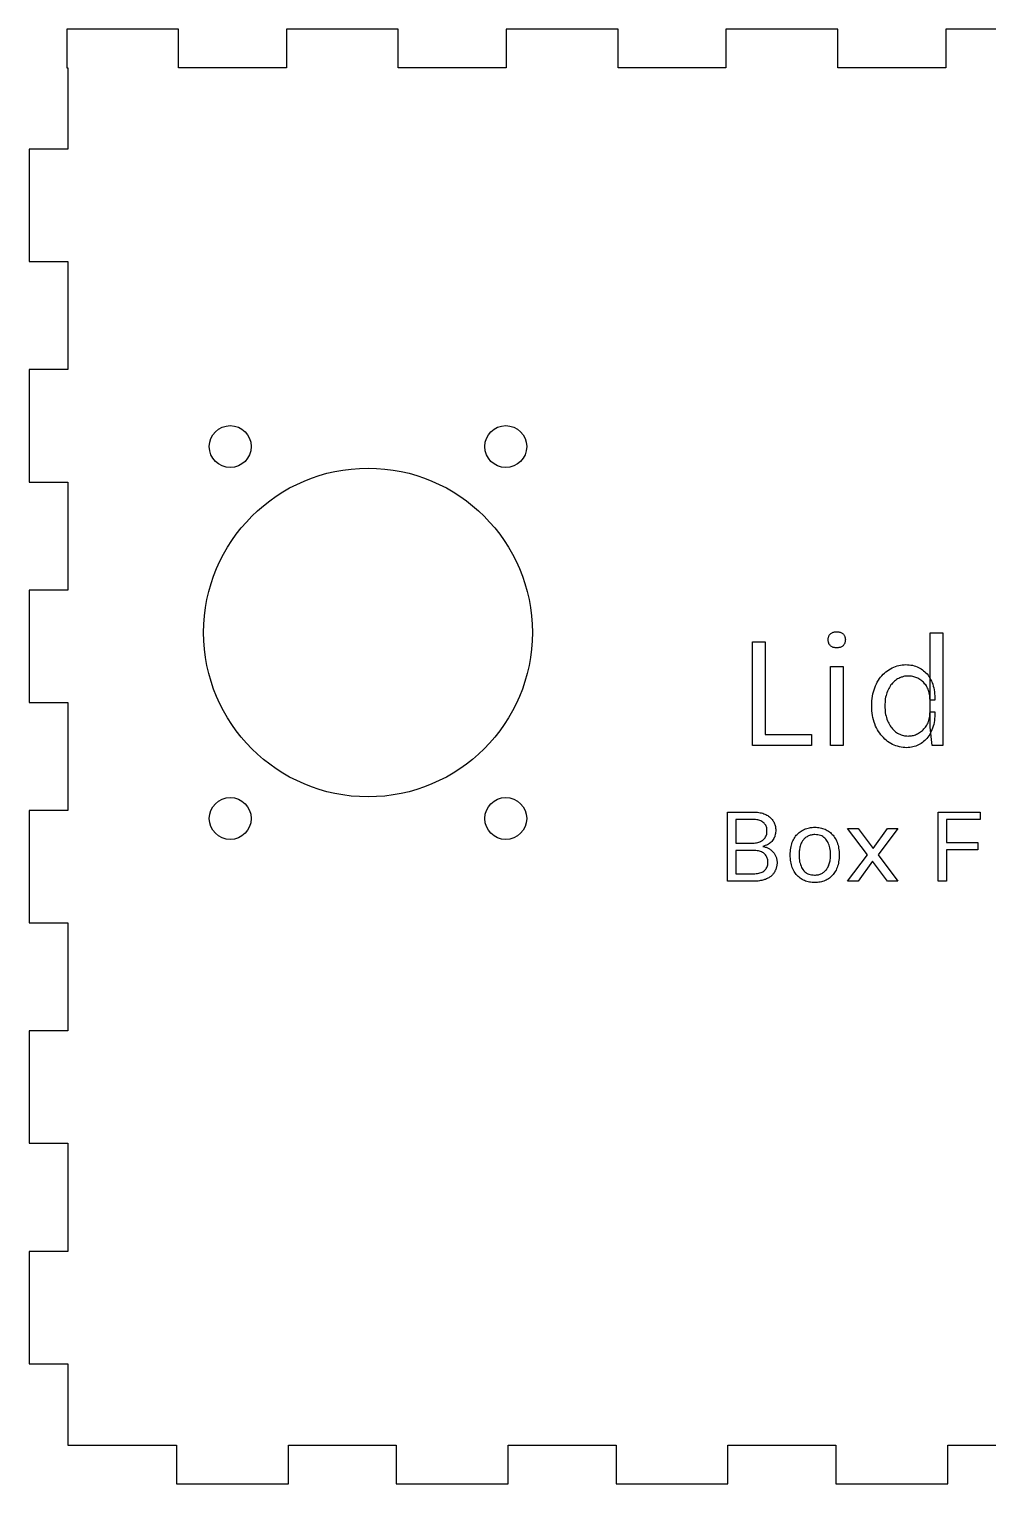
# Model space of a CAD drawing. Header units: millimetres. Extents: x 0 to 281, y 0 to 211.
# Drawn here: x 0 to 69.6, y 0 to 105.6 of the extents above; entities that cross this region are included whole.
import ezdxf

# ---------------------------------------------------------------- set-up
doc = ezdxf.new("R2010")
doc.units = ezdxf.units.MM
doc.layers.add('CUT', color=1, linetype='Continuous')
doc.layers.add('ENGRAVE', color=5, linetype='Continuous')

msp = doc.modelspace()

# ---------------------------------------------------------------- linework, layer by layer
at = {"layer": 'CUT'}
for p, q in [((10.85, 105.6), (2.73, 105.6)), ((2.73, 105.6), (2.73, 102.8)), ((10.85, 102.8), (10.85, 105.6)), ((26.8, 105.6), (18.68, 105.6)), ((18.68, 105.6), (18.68, 102.8)), ((26.8, 102.8), (26.8, 105.6)), ((42.76, 105.6), (34.63, 105.6)), ((34.63, 105.6), (34.63, 102.8)), ((42.76, 102.8), (42.76, 105.6)), ((58.71, 105.6), (50.58, 105.6)), ((50.58, 105.6), (50.58, 102.8)), ((58.71, 102.8), (58.71, 105.6)), ((74.66, 105.6), (66.54, 105.6)), ((66.54, 105.6), (66.54, 102.8)), ((2.73, 102.8), (2.8, 102.8)), ((2.8, 102.8), (2.8, 96.88)), ((18.68, 102.8), (10.85, 102.8)), ((34.63, 102.8), (26.8, 102.8)), ((50.58, 102.8), (42.76, 102.8)), ((66.54, 102.8), (58.71, 102.8)), ((2.8, 96.88), (0, 96.88)), ((0, 96.88), (0, 88.72)), ((0, 88.72), (2.8, 88.72)), ((2.8, 88.72), (2.8, 80.88)), ((2.8, 80.88), (0, 80.88)), ((0, 80.88), (0, 72.72)), ((0, 72.72), (2.8, 72.72)), ((2.8, 72.72), (2.8, 64.88)), ((2.8, 64.88), (0, 64.88)), ((0, 64.88), (0, 56.73)), ((0, 56.73), (2.8, 56.73)), ((2.8, 56.73), (2.8, 48.88)), ((2.8, 48.88), (0, 48.88)), ((0, 48.88), (0, 40.73)), ((0, 40.73), (2.8, 40.73)), ((2.8, 40.73), (2.8, 32.88)), ((2.8, 32.88), (0, 32.88)), ((0, 32.88), (0, 24.73)), ((0, 24.73), (2.8, 24.73)), ((2.8, 24.73), (2.8, 16.88)), ((2.8, 16.88), (0, 16.88)), ((0, 16.88), (0, 8.72)), ((0, 8.72), (2.8, 8.72)), ((2.8, 8.72), (2.8, 2.8)), ((2.8, 2.8), (10.7, 2.8)), ((10.7, 2.8), (10.7, 0)), ((18.83, 0), (18.83, 2.8)), ((18.83, 2.8), (26.65, 2.8)), ((26.65, 2.8), (26.65, 0)), ((34.78, 0), (34.78, 2.8)), ((34.78, 2.8), (42.61, 2.8)), ((42.61, 2.8), (42.61, 0)), ((50.73, 0), (50.73, 2.8)), ((50.73, 2.8), (58.56, 2.8)), ((58.56, 2.8), (58.56, 0)), ((66.69, 0), (66.69, 2.8)), ((66.69, 2.8), (74.51, 2.8)), ((10.7, 0), (18.83, 0)), ((26.65, 0), (34.78, 0)), ((42.61, 0), (50.73, 0)), ((58.56, 0), (66.69, 0))]:
    msp.add_line(p, q, dxfattribs=at)
for centre, radius in [((14.6, 75.3), 1.52), ((34.6, 75.3), 1.52), ((24.6, 61.8), 11.93), ((14.6, 48.3), 1.52), ((34.6, 48.3), 1.52)]:
    msp.add_circle(centre, radius, dxfattribs=at)
at = {"layer": 'ENGRAVE'}
for p, q in [((58, 61.33), (58.01, 61.38)), ((58, 61.28), (58, 61.33)), ((58, 61.23), (58, 61.28)), ((58, 61.28), (58, 61.28)), ((58.01, 61.38), (58.02, 61.43)), ((58.02, 61.43), (58.03, 61.47)), ((58.03, 61.47), (58.04, 61.52)), ((58.04, 61.52), (58.06, 61.56)), ((58.06, 61.56), (58.08, 61.6)), ((58.08, 61.6), (58.11, 61.63)), ((58.11, 61.63), (58.14, 61.67)), ((58.14, 61.67), (58.17, 61.7)), ((58.17, 61.7), (58.2, 61.73)), ((58.2, 61.73), (58.24, 61.76)), ((58.24, 61.76), (58.28, 61.78)), ((58.28, 61.78), (58.32, 61.8)), ((58.32, 61.8), (58.37, 61.82)), ((58.37, 61.82), (58.41, 61.83)), ((58.41, 61.83), (58.46, 61.84)), ((58.46, 61.84), (58.51, 61.85)), ((58.51, 61.85), (58.57, 61.85)), ((58.57, 61.85), (58.62, 61.86)), ((58.62, 61.86), (58.62, 61.86)), ((58.62, 61.86), (58.68, 61.85)), ((58.68, 61.85), (58.73, 61.85)), ((58.73, 61.85), (58.78, 61.84)), ((58.78, 61.84), (58.83, 61.83)), ((58.83, 61.83), (58.88, 61.82)), ((58.88, 61.82), (58.92, 61.8)), ((58.92, 61.8), (58.97, 61.78)), ((58.97, 61.78), (59.01, 61.76)), ((59.01, 61.76), (59.04, 61.73)), ((59.04, 61.73), (59.08, 61.7)), ((59.08, 61.7), (59.11, 61.67)), ((59.11, 61.67), (59.14, 61.63)), ((59.14, 61.63), (59.16, 61.6)), ((59.16, 61.6), (59.19, 61.56)), ((59.19, 61.56), (59.2, 61.52)), ((59.2, 61.52), (59.22, 61.47)), ((59.22, 61.47), (59.23, 61.43)), ((59.23, 61.43), (59.24, 61.38)), ((59.24, 61.38), (59.24, 61.33)), ((59.24, 61.33), (59.25, 61.28)), ((59.25, 61.28), (59.24, 61.23)), ((59.25, 61.28), (59.25, 61.28)), ((65.4, 54.93), (65.4, 61.77)), ((65.4, 61.77), (66.33, 61.77)), ((66.33, 61.77), (66.33, 53.59)), ((52.5, 61.12), (53.44, 61.12)), ((52.5, 53.59), (52.5, 61.12)), ((52.5, 61.12), (52.5, 61.12)), ((53.44, 61.12), (53.44, 54.4)), ((58.01, 61.18), (58, 61.23)), ((58.02, 61.13), (58.01, 61.18)), ((58.03, 61.08), (58.02, 61.13)), ((58.04, 61.04), (58.03, 61.08)), ((58.06, 60.99), (58.04, 61.04)), ((58.08, 60.95), (58.06, 60.99)), ((58.11, 60.91), (58.08, 60.95)), ((58.14, 60.88), (58.11, 60.91)), ((58.17, 60.84), (58.14, 60.88)), ((58.2, 60.81), (58.17, 60.84)), ((58.24, 60.79), (58.2, 60.81)), ((58.28, 60.76), (58.24, 60.79)), ((58.32, 60.74), (58.28, 60.76)), ((58.37, 60.72), (58.32, 60.74)), ((58.41, 60.71), (58.37, 60.72)), ((58.46, 60.7), (58.41, 60.71)), ((58.51, 60.69), (58.46, 60.7)), ((58.57, 60.68), (58.51, 60.69)), ((58.62, 60.68), (58.57, 60.68)), ((58.62, 60.68), (58.62, 60.68)), ((58.68, 60.68), (58.62, 60.68)), ((58.62, 60.68), (58.62, 60.68)), ((58.73, 60.69), (58.68, 60.68)), ((58.78, 60.7), (58.73, 60.69)), ((58.83, 60.71), (58.78, 60.7)), ((58.88, 60.72), (58.83, 60.71)), ((58.92, 60.74), (58.88, 60.72)), ((58.97, 60.76), (58.92, 60.74)), ((59.01, 60.79), (58.97, 60.76)), ((59.04, 60.81), (59.01, 60.79)), ((59.08, 60.84), (59.04, 60.81)), ((59.11, 60.88), (59.08, 60.84)), ((59.14, 60.91), (59.11, 60.88)), ((59.16, 60.95), (59.14, 60.91)), ((59.19, 60.99), (59.16, 60.95)), ((59.2, 61.04), (59.19, 60.99)), ((59.22, 61.08), (59.2, 61.04)), ((59.23, 61.13), (59.22, 61.08)), ((59.24, 61.18), (59.23, 61.13)), ((59.24, 61.23), (59.24, 61.18)), ((58.16, 53.59), (58.16, 59.34)), ((58.16, 59.34), (59.09, 59.34)), ((59.09, 59.34), (59.09, 53.59)), ((62.41, 59.1), (62.52, 59.17)), ((62.52, 59.17), (62.64, 59.24)), ((62.64, 59.24), (62.76, 59.29)), ((62.76, 59.29), (62.88, 59.34)), ((62.88, 59.34), (63, 59.38)), ((63, 59.38), (63.13, 59.41)), ((63.13, 59.41), (63.25, 59.43)), ((63.25, 59.43), (63.38, 59.45)), ((63.38, 59.45), (63.51, 59.46)), ((63.51, 59.46), (63.65, 59.47)), ((63.65, 59.47), (63.65, 59.47)), ((63.65, 59.47), (63.77, 59.46)), ((63.77, 59.46), (63.89, 59.46)), ((63.89, 59.46), (64.01, 59.44)), ((64.01, 59.44), (64.13, 59.42)), ((64.13, 59.42), (64.24, 59.39)), ((64.24, 59.39), (64.35, 59.36)), ((64.35, 59.36), (64.45, 59.32)), ((64.45, 59.32), (64.56, 59.27)), ((64.56, 59.27), (64.66, 59.22)), ((64.66, 59.22), (64.75, 59.16)), ((64.75, 59.16), (64.84, 59.1)), ((61.5, 58.07), (61.57, 58.2)), ((61.57, 58.2), (61.65, 58.33)), ((61.65, 58.33), (61.73, 58.45)), ((61.73, 58.45), (61.81, 58.56)), ((61.81, 58.56), (61.9, 58.66)), ((61.9, 58.66), (61.99, 58.77)), ((61.99, 58.77), (62.09, 58.86)), ((62.09, 58.86), (62.19, 58.95)), ((62.19, 58.95), (62.3, 59.03)), ((62.3, 59.03), (62.41, 59.1)), ((62.68, 58.13), (62.62, 58.06)), ((62.75, 58.2), (62.68, 58.13)), ((62.81, 58.27), (62.75, 58.2)), ((62.89, 58.32), (62.81, 58.27)), ((62.96, 58.38), (62.89, 58.32)), ((63.04, 58.43), (62.96, 58.38)), ((63.12, 58.47), (63.04, 58.43)), ((63.2, 58.51), (63.12, 58.47)), ((63.29, 58.55), (63.2, 58.51)), ((63.37, 58.57), (63.29, 58.55)), ((63.46, 58.6), (63.37, 58.57)), ((63.54, 58.62), (63.46, 58.6)), ((63.63, 58.63), (63.54, 58.62)), ((63.72, 58.64), (63.63, 58.63)), ((63.82, 58.64), (63.72, 58.64)), ((63.9, 58.64), (63.82, 58.64)), ((63.82, 58.64), (63.82, 58.64)), ((63.98, 58.63), (63.9, 58.64)), ((64.06, 58.62), (63.98, 58.63)), ((64.14, 58.61), (64.06, 58.62)), ((64.21, 58.59), (64.14, 58.61)), ((64.29, 58.57), (64.21, 58.59)), ((64.37, 58.54), (64.29, 58.57)), ((64.44, 58.51), (64.37, 58.54)), ((64.51, 58.48), (64.44, 58.51)), ((64.59, 58.44), (64.51, 58.48)), ((64.66, 58.4), (64.59, 58.44)), ((64.73, 58.35), (64.66, 58.4)), ((64.79, 58.3), (64.73, 58.35)), ((64.85, 58.25), (64.79, 58.3)), ((64.84, 59.1), (64.93, 59.03)), ((64.91, 58.19), (64.85, 58.25)), ((64.97, 58.13), (64.91, 58.19)), ((64.93, 59.03), (65.02, 58.95)), ((65.02, 58.06), (64.97, 58.13)), ((65.02, 58.95), (65.1, 58.87)), ((65.1, 58.87), (65.18, 58.79)), ((65.18, 58.79), (65.25, 58.7)), ((65.25, 58.7), (65.31, 58.6)), ((65.31, 58.6), (65.38, 58.5)), ((65.38, 58.5), (65.44, 58.39)), ((65.44, 58.39), (65.49, 58.28)), ((65.49, 58.28), (65.54, 58.16)), ((65.54, 58.16), (65.59, 58.04)), ((61.19, 57.01), (61.21, 57.17)), ((61.21, 57.17), (61.24, 57.34)), ((61.24, 57.34), (61.28, 57.49)), ((61.28, 57.49), (61.33, 57.64)), ((61.33, 57.64), (61.38, 57.79)), ((61.38, 57.79), (61.44, 57.93)), ((61.44, 57.93), (61.5, 58.07)), ((62.17, 57.1), (62.15, 56.99)), ((62.2, 57.22), (62.17, 57.1)), ((62.23, 57.33), (62.2, 57.22)), ((62.26, 57.43), (62.23, 57.33)), ((62.3, 57.54), (62.26, 57.43)), ((62.35, 57.63), (62.3, 57.54)), ((62.4, 57.73), (62.35, 57.63)), ((62.45, 57.82), (62.4, 57.73)), ((62.5, 57.9), (62.45, 57.82)), ((62.56, 57.99), (62.5, 57.9)), ((62.62, 58.06), (62.56, 57.99)), ((65.08, 58), (65.02, 58.06)), ((65.13, 57.92), (65.08, 58)), ((65.17, 57.85), (65.13, 57.92)), ((65.21, 57.77), (65.17, 57.85)), ((65.25, 57.68), (65.21, 57.77)), ((65.29, 57.6), (65.25, 57.68)), ((65.31, 57.51), (65.29, 57.6)), ((65.34, 57.41), (65.31, 57.51)), ((65.36, 57.31), (65.34, 57.41)), ((65.38, 57.21), (65.36, 57.31)), ((65.39, 57.11), (65.38, 57.21)), ((65.39, 57), (65.39, 57.11)), ((65.59, 58.04), (65.63, 57.91)), ((65.63, 57.91), (65.66, 57.78)), ((65.66, 57.78), (65.69, 57.64)), ((65.69, 57.64), (65.71, 57.5)), ((65.71, 57.5), (65.73, 57.36)), ((65.73, 57.36), (65.74, 57.2)), ((65.74, 57.2), (65.75, 57.05)), ((65.75, 57.05), (65.75, 56.89)), ((61.16, 56.66), (61.17, 56.84)), ((61.16, 56.48), (61.16, 56.66)), ((61.16, 56.3), (61.16, 56.48)), ((61.16, 56.48), (61.16, 56.48)), ((61.17, 56.12), (61.16, 56.3)), ((61.17, 56.84), (61.19, 57.01)), ((61.19, 55.95), (61.17, 56.12)), ((62.13, 56.74), (62.12, 56.61)), ((62.12, 56.61), (62.12, 56.48)), ((62.12, 56.48), (62.12, 56.48)), ((62.12, 56.48), (62.12, 56.34)), ((62.12, 56.34), (62.13, 56.21)), ((62.14, 56.87), (62.13, 56.74)), ((62.13, 56.21), (62.14, 56.09)), ((62.15, 56.99), (62.14, 56.87)), ((62.14, 56.09), (62.15, 55.96)), ((65.4, 56.89), (65.39, 57)), ((65.39, 55.93), (65.4, 56.04)), ((65.75, 56.89), (65.4, 56.89)), ((65.4, 56.04), (65.4, 56.04)), ((65.4, 56.04), (65.75, 56.04)), ((65.75, 56.89), (65.75, 56.89)), ((65.75, 56.04), (65.75, 55.87)), ((61.22, 55.78), (61.19, 55.95)), ((61.25, 55.62), (61.22, 55.78)), ((61.28, 55.46), (61.25, 55.62)), ((61.33, 55.3), (61.28, 55.46)), ((61.38, 55.16), (61.33, 55.3)), ((61.44, 55.01), (61.38, 55.16)), ((61.51, 54.88), (61.44, 55.01)), ((62.15, 55.96), (62.17, 55.84)), ((62.17, 55.84), (62.2, 55.73)), ((62.2, 55.73), (62.23, 55.62)), ((62.23, 55.62), (62.26, 55.51)), ((62.26, 55.51), (62.3, 55.4)), ((62.3, 55.4), (62.35, 55.3)), ((62.35, 55.3), (62.4, 55.21)), ((62.4, 55.21), (62.45, 55.12)), ((62.45, 55.12), (62.5, 55.03)), ((62.5, 55.03), (62.56, 54.95)), ((62.56, 54.95), (62.62, 54.87)), ((65.01, 54.87), (65.06, 54.93)), ((65.06, 54.93), (65.11, 55.01)), ((65.11, 55.01), (65.16, 55.08)), ((65.16, 55.08), (65.21, 55.16)), ((65.21, 55.16), (65.25, 55.25)), ((65.25, 55.25), (65.28, 55.34)), ((65.28, 55.34), (65.31, 55.43)), ((65.31, 55.43), (65.34, 55.52)), ((65.34, 55.52), (65.36, 55.62)), ((65.36, 55.62), (65.37, 55.72)), ((65.37, 55.72), (65.39, 55.82)), ((65.39, 55.82), (65.39, 55.93)), ((65.55, 53.59), (65.4, 54.93)), ((65.62, 54.99), (65.58, 54.86)), ((65.66, 55.13), (65.62, 54.99)), ((65.69, 55.27), (65.66, 55.13)), ((65.71, 55.41), (65.69, 55.27)), ((65.73, 55.56), (65.71, 55.41)), ((65.74, 55.71), (65.73, 55.56)), ((65.75, 55.87), (65.74, 55.71)), ((53.44, 54.4), (56.79, 54.4)), ((56.79, 54.4), (56.79, 53.59)), ((61.58, 54.74), (61.51, 54.88)), ((61.66, 54.61), (61.58, 54.74)), ((61.74, 54.49), (61.66, 54.61)), ((61.82, 54.38), (61.74, 54.49)), ((61.91, 54.27), (61.82, 54.38)), ((62.01, 54.17), (61.91, 54.27)), ((62.11, 54.07), (62.01, 54.17)), ((62.21, 53.98), (62.11, 54.07)), ((62.32, 53.9), (62.21, 53.98)), ((62.43, 53.82), (62.32, 53.9)), ((62.62, 54.87), (62.68, 54.8)), ((62.68, 54.8), (62.75, 54.73)), ((62.75, 54.73), (62.81, 54.66)), ((62.81, 54.66), (62.89, 54.6)), ((62.89, 54.6), (62.96, 54.55)), ((62.96, 54.55), (63.04, 54.5)), ((63.04, 54.5), (63.12, 54.45)), ((63.12, 54.45), (63.2, 54.41)), ((63.2, 54.41), (63.29, 54.38)), ((63.29, 54.38), (63.37, 54.35)), ((63.37, 54.35), (63.46, 54.33)), ((63.46, 54.33), (63.54, 54.31)), ((63.54, 54.31), (63.63, 54.29)), ((63.63, 54.29), (63.72, 54.29)), ((63.72, 54.29), (63.82, 54.28)), ((63.82, 54.28), (63.89, 54.29)), ((63.82, 54.28), (63.82, 54.28)), ((63.89, 54.29), (63.97, 54.29)), ((63.97, 54.29), (64.05, 54.3)), ((64.05, 54.3), (64.12, 54.32)), ((64.12, 54.32), (64.2, 54.33)), ((64.2, 54.33), (64.27, 54.36)), ((64.27, 54.36), (64.35, 54.38)), ((64.35, 54.38), (64.42, 54.41)), ((64.42, 54.41), (64.49, 54.45)), ((64.49, 54.45), (64.57, 54.49)), ((64.57, 54.49), (64.64, 54.53)), ((64.64, 54.53), (64.71, 54.58)), ((64.71, 54.58), (64.77, 54.63)), ((64.77, 54.63), (64.84, 54.68)), ((64.84, 54.68), (64.9, 54.74)), ((64.92, 53.88), (64.84, 53.81)), ((64.9, 54.74), (64.95, 54.8)), ((65.01, 53.95), (64.92, 53.88)), ((64.95, 54.8), (65.01, 54.87)), ((65.09, 54.03), (65.01, 53.95)), ((65.16, 54.11), (65.09, 54.03)), ((65.23, 54.2), (65.16, 54.11)), ((65.3, 54.3), (65.23, 54.2)), ((65.37, 54.4), (65.3, 54.3)), ((65.43, 54.51), (65.37, 54.4)), ((65.48, 54.62), (65.43, 54.51)), ((65.53, 54.74), (65.48, 54.62)), ((65.58, 54.86), (65.53, 54.74)), ((56.79, 53.59), (52.5, 53.59)), ((59.09, 53.59), (58.16, 53.59)), ((59.09, 53.59), (59.09, 53.59)), ((62.55, 53.75), (62.43, 53.82)), ((62.67, 53.68), (62.55, 53.75)), ((62.79, 53.63), (62.67, 53.68)), ((62.92, 53.58), (62.79, 53.63)), ((63.04, 53.54), (62.92, 53.58)), ((63.17, 53.5), (63.04, 53.54)), ((63.3, 53.48), (63.17, 53.5)), ((63.44, 53.46), (63.3, 53.48)), ((63.57, 53.45), (63.44, 53.46)), ((63.71, 53.44), (63.57, 53.45)), ((63.82, 53.45), (63.71, 53.44)), ((63.71, 53.44), (63.71, 53.44)), ((63.71, 53.44), (63.71, 53.44)), ((63.93, 53.46), (63.82, 53.45)), ((64.04, 53.47), (63.93, 53.46)), ((64.15, 53.49), (64.04, 53.47)), ((64.25, 53.52), (64.15, 53.49)), ((64.36, 53.55), (64.25, 53.52)), ((64.46, 53.59), (64.36, 53.55)), ((64.56, 53.64), (64.46, 53.59)), ((64.65, 53.69), (64.56, 53.64)), ((64.75, 53.74), (64.65, 53.69)), ((64.84, 53.81), (64.75, 53.74)), ((66.33, 53.59), (65.55, 53.59)), ((66.33, 53.59), (66.33, 53.59)), ((50.69, 43.74), (50.69, 48.77)), ((50.69, 48.77), (52.57, 48.77)), ((52.57, 48.77), (52.67, 48.77)), ((52.67, 48.77), (52.78, 48.76)), ((52.78, 48.76), (52.88, 48.75)), ((52.88, 48.75), (52.98, 48.74)), ((52.98, 48.74), (53.07, 48.72)), ((53.07, 48.72), (53.16, 48.7)), ((53.16, 48.7), (53.25, 48.68)), ((53.25, 48.68), (53.33, 48.65)), ((53.33, 48.65), (53.41, 48.62)), ((53.41, 48.62), (53.48, 48.59)), ((53.48, 48.59), (53.55, 48.55)), ((65.98, 43.74), (65.98, 48.77)), ((65.98, 48.77), (69.03, 48.77)), ((69.03, 48.77), (69.03, 48.23)), ((52.55, 48.23), (51.31, 48.23)), ((51.31, 48.23), (51.31, 46.52)), ((52.64, 48.23), (52.55, 48.23)), ((52.55, 48.23), (52.55, 48.23)), ((52.55, 48.23), (52.55, 48.23)), ((52.73, 48.22), (52.64, 48.23)), ((52.82, 48.21), (52.73, 48.22)), ((52.9, 48.2), (52.82, 48.21)), ((52.97, 48.18), (52.9, 48.2)), ((53.05, 48.15), (52.97, 48.18)), ((53.11, 48.12), (53.05, 48.15)), ((53.18, 48.09), (53.11, 48.12)), ((53.24, 48.05), (53.18, 48.09)), ((53.29, 48.01), (53.24, 48.05)), ((53.35, 47.97), (53.29, 48.01)), ((53.39, 47.92), (53.35, 47.97)), ((53.43, 47.86), (53.39, 47.92)), ((53.47, 47.81), (53.43, 47.86)), ((53.5, 47.75), (53.47, 47.81)), ((53.52, 47.69), (53.5, 47.75)), ((53.54, 47.62), (53.52, 47.69)), ((53.55, 47.55), (53.54, 47.62)), ((53.55, 48.55), (53.62, 48.51)), ((53.56, 47.48), (53.55, 47.55)), ((53.62, 48.51), (53.68, 48.47)), ((53.68, 48.47), (53.74, 48.42)), ((53.74, 48.42), (53.8, 48.38)), ((53.8, 48.38), (53.85, 48.33)), ((53.85, 48.33), (53.9, 48.27)), ((53.9, 48.27), (53.94, 48.22)), ((53.94, 48.22), (53.98, 48.16)), ((53.98, 48.16), (54.02, 48.11)), ((54.02, 48.11), (54.06, 48.05)), ((54.06, 48.05), (54.09, 47.98)), ((54.09, 47.98), (54.11, 47.92)), ((54.11, 47.92), (54.14, 47.86)), ((54.14, 47.86), (54.16, 47.79)), ((54.16, 47.79), (54.17, 47.73)), ((54.17, 47.73), (54.19, 47.66)), ((54.19, 47.66), (54.19, 47.59)), ((54.19, 47.59), (54.2, 47.53)), ((54.2, 47.53), (54.2, 47.46)), ((56.28, 47.52), (56.36, 47.55)), ((56.36, 47.55), (56.45, 47.58)), ((56.45, 47.58), (56.54, 47.61)), ((56.54, 47.61), (56.64, 47.63)), ((56.64, 47.63), (56.73, 47.64)), ((56.73, 47.64), (56.83, 47.65)), ((56.83, 47.65), (56.93, 47.66)), ((56.93, 47.66), (57.03, 47.66)), ((57.03, 47.66), (57.03, 47.66)), ((57.03, 47.66), (57.13, 47.66)), ((57.13, 47.66), (57.23, 47.65)), ((57.23, 47.65), (57.33, 47.64)), ((57.33, 47.64), (57.42, 47.63)), ((57.42, 47.63), (57.51, 47.61)), ((57.51, 47.61), (57.6, 47.58)), ((57.6, 47.58), (57.69, 47.55)), ((57.69, 47.55), (57.78, 47.52)), ((60.85, 45.66), (59.41, 47.58)), ((59.41, 47.58), (60.17, 47.58)), ((60.17, 47.58), (61.26, 46.13)), ((61.26, 46.13), (62.31, 47.58)), ((63.07, 47.58), (61.62, 45.66)), ((62.31, 47.58), (63.07, 47.58)), ((69.03, 48.23), (66.6, 48.23)), ((66.6, 48.23), (66.6, 46.56)), ((51.31, 46.52), (52.54, 46.52)), ((52.54, 46.52), (52.63, 46.52)), ((52.63, 46.52), (52.72, 46.53)), ((52.72, 46.53), (52.81, 46.54)), ((52.81, 46.54), (52.89, 46.56)), ((52.89, 46.56), (52.96, 46.58)), ((52.96, 46.58), (53.03, 46.6)), ((53.03, 46.6), (53.1, 46.63)), ((53.1, 46.63), (53.17, 46.67)), ((53.17, 46.67), (53.23, 46.71)), ((53.23, 46.71), (53.29, 46.75)), ((53.29, 46.75), (53.34, 46.8)), ((53.34, 46.8), (53.39, 46.85)), ((53.39, 46.85), (53.43, 46.9)), ((53.43, 46.9), (53.46, 46.96)), ((53.46, 46.96), (53.49, 47.03)), ((53.49, 47.03), (53.52, 47.09)), ((53.52, 47.09), (53.54, 47.16)), ((53.54, 47.16), (53.55, 47.24)), ((53.55, 47.24), (53.56, 47.32)), ((53.56, 47.4), (53.56, 47.48)), ((53.56, 47.32), (53.56, 47.4)), ((53.56, 47.4), (53.56, 47.4)), ((53.74, 46.48), (53.67, 46.44)), ((53.8, 46.53), (53.74, 46.48)), ((53.86, 46.59), (53.8, 46.53)), ((53.91, 46.64), (53.86, 46.59)), ((53.96, 46.71), (53.91, 46.64)), ((54.01, 46.77), (53.96, 46.71)), ((54.05, 46.84), (54.01, 46.77)), ((54.09, 46.91), (54.05, 46.84)), ((54.12, 46.98), (54.09, 46.91)), ((54.14, 47.05), (54.12, 46.98)), ((54.16, 47.13), (54.14, 47.05)), ((54.18, 47.21), (54.16, 47.13)), ((54.19, 47.29), (54.18, 47.21)), ((54.2, 47.37), (54.19, 47.29)), ((54.2, 47.46), (54.2, 47.46)), ((54.2, 47.46), (54.2, 47.37)), ((55.33, 46.37), (55.36, 46.47)), ((55.36, 46.47), (55.4, 46.57)), ((55.4, 46.57), (55.44, 46.67)), ((55.44, 46.67), (55.48, 46.76)), ((55.48, 46.76), (55.53, 46.85)), ((55.53, 46.85), (55.58, 46.93)), ((55.58, 46.93), (55.64, 47.01)), ((55.64, 47.01), (55.69, 47.08)), ((55.69, 47.08), (55.76, 47.15)), ((55.76, 47.15), (55.82, 47.22)), ((55.82, 47.22), (55.89, 47.28)), ((55.89, 47.28), (55.96, 47.34)), ((55.96, 47.34), (56.03, 47.39)), ((56.05, 46.51), (56.02, 46.44)), ((56.03, 47.39), (56.11, 47.44)), ((56.08, 46.57), (56.05, 46.51)), ((56.11, 46.63), (56.08, 46.57)), ((56.11, 47.44), (56.2, 47.48)), ((56.15, 46.68), (56.11, 46.63)), ((56.19, 46.73), (56.15, 46.68)), ((56.23, 46.78), (56.19, 46.73)), ((56.2, 47.48), (56.28, 47.52)), ((56.27, 46.83), (56.23, 46.78)), ((56.32, 46.87), (56.27, 46.83)), ((56.36, 46.91), (56.32, 46.87)), ((56.41, 46.95), (56.36, 46.91)), ((56.47, 46.98), (56.41, 46.95)), ((56.52, 47.01), (56.47, 46.98)), ((56.58, 47.04), (56.52, 47.01)), ((56.64, 47.06), (56.58, 47.04)), ((56.7, 47.08), (56.64, 47.06)), ((56.76, 47.1), (56.7, 47.08)), ((56.83, 47.11), (56.76, 47.1)), ((56.9, 47.12), (56.83, 47.11)), ((56.97, 47.13), (56.9, 47.12)), ((57.04, 47.13), (56.97, 47.13)), ((57.15, 47.12), (57.04, 47.13)), ((57.04, 47.13), (57.04, 47.13)), ((57.26, 47.11), (57.15, 47.12)), ((57.36, 47.09), (57.26, 47.11)), ((57.45, 47.06), (57.36, 47.09)), ((57.53, 47.03), (57.45, 47.06)), ((57.62, 46.99), (57.53, 47.03)), ((57.69, 46.93), (57.62, 46.99)), ((57.76, 46.88), (57.69, 46.93)), ((57.83, 46.81), (57.76, 46.88)), ((57.78, 47.52), (57.86, 47.48)), ((57.89, 46.73), (57.83, 46.81)), ((57.86, 47.48), (57.94, 47.44)), ((57.94, 46.65), (57.89, 46.73)), ((57.94, 47.44), (58.02, 47.39)), ((57.99, 46.56), (57.94, 46.65)), ((58.03, 46.47), (57.99, 46.56)), ((58.02, 47.39), (58.09, 47.34)), ((58.07, 46.37), (58.03, 46.47)), ((58.09, 47.34), (58.17, 47.28)), ((58.17, 47.28), (58.23, 47.22)), ((58.23, 47.22), (58.3, 47.15)), ((58.3, 47.15), (58.36, 47.08)), ((58.36, 47.08), (58.42, 47.01)), ((58.42, 47.01), (58.47, 46.93)), ((58.47, 46.93), (58.52, 46.85)), ((58.52, 46.85), (58.57, 46.76)), ((58.57, 46.76), (58.61, 46.67)), ((58.61, 46.67), (58.65, 46.57)), ((58.65, 46.57), (58.69, 46.47)), ((58.69, 46.47), (58.72, 46.37)), ((66.6, 46.56), (68.86, 46.56)), ((68.86, 46.56), (68.86, 46.02)), ((51.31, 45.98), (51.31, 44.29)), ((52.56, 45.98), (51.31, 45.98)), ((51.31, 45.98), (51.31, 45.98)), ((52.66, 45.98), (52.56, 45.98)), ((52.56, 45.98), (52.56, 45.98)), ((52.76, 45.97), (52.66, 45.98)), ((52.85, 45.96), (52.76, 45.97)), ((52.94, 45.95), (52.85, 45.96)), ((53.02, 45.93), (52.94, 45.95)), ((53.1, 45.9), (53.02, 45.93)), ((53.17, 45.87), (53.1, 45.9)), ((53.24, 45.84), (53.17, 45.87)), ((53.3, 45.8), (53.24, 45.84)), ((53.34, 46.3), (53.25, 46.27)), ((53.25, 46.27), (53.25, 46.27)), ((53.25, 46.27), (53.31, 46.26)), ((53.36, 45.75), (53.3, 45.8)), ((53.31, 46.26), (53.37, 46.25)), ((53.43, 46.33), (53.34, 46.3)), ((53.41, 45.71), (53.36, 45.75)), ((53.37, 46.25), (53.43, 46.23)), ((53.45, 45.66), (53.41, 45.71)), ((53.52, 46.36), (53.43, 46.33)), ((53.43, 46.23), (53.49, 46.21)), ((53.49, 45.6), (53.45, 45.66)), ((53.49, 46.21), (53.54, 46.19)), ((53.53, 45.55), (53.49, 45.6)), ((53.59, 46.4), (53.52, 46.36)), ((53.56, 45.49), (53.53, 45.55)), ((53.54, 46.19), (53.59, 46.17)), ((53.58, 45.42), (53.56, 45.49)), ((53.6, 45.36), (53.58, 45.42)), ((53.67, 46.44), (53.59, 46.4)), ((53.59, 46.17), (53.65, 46.14)), ((53.65, 46.14), (53.7, 46.12)), ((53.7, 46.12), (53.75, 46.09)), ((53.75, 46.09), (53.79, 46.05)), ((53.79, 46.05), (53.84, 46.02)), ((53.84, 46.02), (53.88, 45.98)), ((53.88, 45.98), (53.92, 45.95)), ((53.92, 45.95), (53.96, 45.91)), ((53.96, 45.91), (54, 45.86)), ((54, 45.86), (54.04, 45.82)), ((54.04, 45.82), (54.07, 45.78)), ((54.07, 45.78), (54.1, 45.73)), ((54.1, 45.73), (54.13, 45.69)), ((54.13, 45.69), (54.16, 45.64)), ((54.16, 45.64), (54.18, 45.59)), ((54.18, 45.59), (54.21, 45.54)), ((54.21, 45.54), (54.23, 45.49)), ((54.23, 45.49), (54.24, 45.44)), ((54.24, 45.44), (54.26, 45.38)), ((55.25, 45.79), (55.26, 45.91)), ((55.25, 45.66), (55.25, 45.79)), ((55.25, 45.53), (55.25, 45.66)), ((55.25, 45.66), (55.25, 45.66)), ((55.26, 45.4), (55.25, 45.53)), ((55.26, 45.91), (55.27, 46.03)), ((55.27, 46.03), (55.29, 46.15)), ((55.29, 46.15), (55.31, 46.26)), ((55.31, 46.26), (55.33, 46.37)), ((55.9, 45.92), (55.89, 45.83)), ((55.89, 45.83), (55.89, 45.75)), ((55.89, 45.75), (55.89, 45.66)), ((55.89, 45.66), (55.89, 45.66)), ((55.89, 45.66), (55.89, 45.52)), ((55.89, 45.52), (55.9, 45.4)), ((55.91, 46), (55.9, 45.92)), ((55.92, 46.08), (55.91, 46)), ((55.94, 46.16), (55.92, 46.08)), ((55.95, 46.23), (55.94, 46.16)), ((55.97, 46.3), (55.95, 46.23)), ((56, 46.38), (55.97, 46.3)), ((56.02, 46.44), (56, 46.38)), ((58.1, 46.27), (58.07, 46.37)), ((58.12, 46.16), (58.1, 46.27)), ((58.14, 46.04), (58.12, 46.16)), ((58.16, 45.92), (58.14, 46.04)), ((58.17, 45.79), (58.16, 45.92)), ((58.16, 45.48), (58.17, 45.57)), ((58.16, 45.4), (58.16, 45.48)), ((58.17, 45.66), (58.17, 45.79)), ((58.17, 45.57), (58.17, 45.66)), ((58.17, 45.66), (58.17, 45.66)), ((58.72, 46.37), (58.74, 46.26)), ((58.74, 46.26), (58.76, 46.15)), ((58.76, 46.15), (58.78, 46.03)), ((58.78, 46.03), (58.79, 45.91)), ((58.79, 45.91), (58.8, 45.79)), ((58.8, 45.53), (58.79, 45.4)), ((58.8, 45.79), (58.8, 45.66)), ((58.8, 45.66), (58.8, 45.66)), ((58.8, 45.66), (58.8, 45.53)), ((59.41, 43.74), (60.85, 45.66)), ((61.62, 45.66), (63.06, 43.74)), ((68.86, 46.02), (66.6, 46.02)), ((66.6, 46.02), (66.6, 43.74)), ((53.05, 44.35), (53.13, 44.37)), ((53.13, 44.37), (53.2, 44.41)), ((53.2, 44.41), (53.27, 44.44)), ((53.27, 44.44), (53.32, 44.48)), ((53.32, 44.48), (53.38, 44.53)), ((53.38, 44.53), (53.43, 44.58)), ((53.43, 44.58), (53.47, 44.63)), ((53.47, 44.63), (53.51, 44.68)), ((53.51, 44.68), (53.54, 44.74)), ((53.54, 44.74), (53.57, 44.8)), ((53.57, 44.8), (53.59, 44.86)), ((53.59, 44.86), (53.61, 44.93)), ((53.62, 45.29), (53.6, 45.36)), ((53.61, 44.93), (53.62, 45)), ((53.62, 45.22), (53.62, 45.29)), ((53.63, 45.14), (53.62, 45.22)), ((53.62, 45), (53.63, 45.07)), ((53.63, 45.07), (53.63, 45.14)), ((53.63, 45.14), (53.63, 45.14)), ((54.09, 44.38), (54.06, 44.34)), ((54.12, 44.42), (54.09, 44.38)), ((54.14, 44.47), (54.12, 44.42)), ((54.16, 44.52), (54.14, 44.47)), ((54.19, 44.56), (54.16, 44.52)), ((54.2, 44.61), (54.19, 44.56)), ((54.22, 44.66), (54.2, 44.61)), ((54.23, 44.71), (54.22, 44.66)), ((54.25, 44.76), (54.23, 44.71)), ((54.26, 44.81), (54.25, 44.76)), ((54.26, 45.38), (54.27, 45.33)), ((54.27, 44.86), (54.26, 44.81)), ((54.27, 45.33), (54.28, 45.28)), ((54.28, 44.91), (54.27, 44.86)), ((54.28, 45.28), (54.28, 45.22)), ((54.28, 45.22), (54.29, 45.17)), ((54.29, 45.01), (54.28, 44.96)), ((54.28, 44.96), (54.28, 44.91)), ((54.29, 45.17), (54.29, 45.11)), ((54.29, 45.11), (54.29, 45.11)), ((54.29, 45.11), (54.29, 45.06)), ((54.29, 45.06), (54.29, 45.01)), ((55.27, 45.28), (55.26, 45.4)), ((55.29, 45.16), (55.27, 45.28)), ((55.31, 45.05), (55.29, 45.16)), ((55.33, 44.94), (55.31, 45.05)), ((55.36, 44.84), (55.33, 44.94)), ((55.4, 44.74), (55.36, 44.84)), ((55.44, 44.64), (55.4, 44.74)), ((55.48, 44.55), (55.44, 44.64)), ((55.53, 44.46), (55.48, 44.55)), ((55.58, 44.38), (55.53, 44.46)), ((55.64, 44.3), (55.58, 44.38)), ((55.9, 45.4), (55.91, 45.28)), ((55.91, 45.28), (55.93, 45.16)), ((55.93, 45.16), (55.96, 45.05)), ((55.96, 45.05), (55.99, 44.95)), ((55.99, 44.95), (56.03, 44.85)), ((56.03, 44.85), (56.07, 44.75)), ((56.07, 44.75), (56.12, 44.67)), ((56.12, 44.67), (56.17, 44.59)), ((56.17, 44.59), (56.23, 44.51)), ((56.23, 44.51), (56.3, 44.44)), ((56.3, 44.44), (56.37, 44.38)), ((56.37, 44.38), (56.44, 44.33)), ((57.59, 44.34), (57.64, 44.37)), ((57.64, 44.37), (57.69, 44.41)), ((57.69, 44.41), (57.74, 44.45)), ((57.74, 44.45), (57.79, 44.49)), ((57.79, 44.49), (57.83, 44.54)), ((57.83, 44.54), (57.87, 44.58)), ((57.87, 44.58), (57.91, 44.64)), ((57.91, 44.64), (57.94, 44.69)), ((57.94, 44.69), (57.98, 44.75)), ((57.98, 44.75), (58.01, 44.81)), ((58.01, 44.81), (58.04, 44.88)), ((58.04, 44.88), (58.06, 44.94)), ((58.06, 44.94), (58.08, 45.01)), ((58.08, 45.01), (58.1, 45.08)), ((58.1, 45.08), (58.12, 45.16)), ((58.12, 45.16), (58.14, 45.23)), ((58.14, 45.23), (58.15, 45.31)), ((58.15, 45.31), (58.16, 45.4)), ((58.47, 44.38), (58.42, 44.3)), ((58.52, 44.46), (58.47, 44.38)), ((58.57, 44.55), (58.52, 44.46)), ((58.61, 44.64), (58.57, 44.55)), ((58.65, 44.74), (58.61, 44.64)), ((58.69, 44.84), (58.65, 44.74)), ((58.72, 44.94), (58.69, 44.84)), ((58.74, 45.05), (58.72, 44.94)), ((58.76, 45.16), (58.74, 45.05)), ((58.78, 45.28), (58.76, 45.16)), ((58.79, 45.4), (58.78, 45.28)), ((61.21, 45.2), (60.17, 43.74)), ((62.31, 43.74), (61.21, 45.2)), ((52.57, 43.74), (50.69, 43.74)), ((51.31, 44.29), (52.56, 44.29)), ((52.56, 44.29), (52.67, 44.29)), ((52.66, 43.74), (52.57, 43.74)), ((52.57, 43.74), (52.57, 43.74)), ((52.57, 43.74), (52.57, 43.74)), ((52.76, 43.75), (52.66, 43.74)), ((52.67, 44.29), (52.77, 44.3)), ((52.85, 43.75), (52.76, 43.75)), ((52.77, 44.3), (52.87, 44.31)), ((52.93, 43.76), (52.85, 43.75)), ((52.87, 44.31), (52.96, 44.33)), ((53.02, 43.77), (52.93, 43.76)), ((52.96, 44.33), (53.05, 44.35)), ((53.1, 43.79), (53.02, 43.77)), ((53.18, 43.8), (53.1, 43.79)), ((53.25, 43.82), (53.18, 43.8)), ((53.32, 43.84), (53.25, 43.82)), ((53.39, 43.86), (53.32, 43.84)), ((53.45, 43.88), (53.39, 43.86)), ((53.52, 43.91), (53.45, 43.88)), ((53.58, 43.94), (53.52, 43.91)), ((53.63, 43.97), (53.58, 43.94)), ((53.69, 44), (53.63, 43.97)), ((53.74, 44.03), (53.69, 44)), ((53.79, 44.06), (53.74, 44.03)), ((53.83, 44.1), (53.79, 44.06)), ((53.88, 44.13), (53.83, 44.1)), ((53.92, 44.17), (53.88, 44.13)), ((53.96, 44.21), (53.92, 44.17)), ((53.99, 44.25), (53.96, 44.21)), ((54.03, 44.29), (53.99, 44.25)), ((54.06, 44.34), (54.03, 44.29)), ((55.69, 44.23), (55.64, 44.3)), ((55.76, 44.16), (55.69, 44.23)), ((55.82, 44.09), (55.76, 44.16)), ((55.89, 44.03), (55.82, 44.09)), ((55.96, 43.98), (55.89, 44.03)), ((56.03, 43.92), (55.96, 43.98)), ((56.11, 43.88), (56.03, 43.92)), ((56.2, 43.83), (56.11, 43.88)), ((56.28, 43.79), (56.2, 43.83)), ((56.36, 43.76), (56.28, 43.79)), ((56.45, 43.73), (56.36, 43.76)), ((56.44, 44.33), (56.53, 44.29)), ((56.54, 43.7), (56.45, 43.73)), ((56.53, 44.29), (56.61, 44.25)), ((56.64, 43.68), (56.54, 43.7)), ((56.61, 44.25), (56.7, 44.23)), ((56.73, 43.67), (56.64, 43.68)), ((56.7, 44.23), (56.8, 44.21)), ((56.83, 43.66), (56.73, 43.67)), ((56.8, 44.21), (56.91, 44.2)), ((56.93, 43.65), (56.83, 43.66)), ((56.91, 44.2), (57.01, 44.19)), ((57.03, 43.65), (56.93, 43.65)), ((57.01, 44.19), (57.01, 44.19)), ((57.01, 44.19), (57.09, 44.19)), ((57.01, 44.19), (57.01, 44.19)), ((57.03, 43.65), (57.03, 43.65)), ((57.13, 43.65), (57.03, 43.65)), ((57.03, 43.65), (57.03, 43.65)), ((57.09, 44.19), (57.16, 44.2)), ((57.23, 43.66), (57.13, 43.65)), ((57.16, 44.2), (57.23, 44.21)), ((57.23, 44.21), (57.29, 44.22)), ((57.33, 43.67), (57.23, 43.66)), ((57.29, 44.22), (57.36, 44.24)), ((57.42, 43.68), (57.33, 43.67)), ((57.36, 44.24), (57.42, 44.26)), ((57.42, 44.26), (57.48, 44.28)), ((57.51, 43.7), (57.42, 43.68)), ((57.48, 44.28), (57.54, 44.31)), ((57.6, 43.73), (57.51, 43.7)), ((57.54, 44.31), (57.59, 44.34)), ((57.69, 43.76), (57.6, 43.73)), ((57.78, 43.79), (57.69, 43.76)), ((57.86, 43.83), (57.78, 43.79)), ((57.94, 43.88), (57.86, 43.83)), ((58.02, 43.92), (57.94, 43.88)), ((58.09, 43.98), (58.02, 43.92)), ((58.17, 44.03), (58.09, 43.98)), ((58.23, 44.09), (58.17, 44.03)), ((58.3, 44.16), (58.23, 44.09)), ((58.36, 44.23), (58.3, 44.16)), ((58.42, 44.3), (58.36, 44.23)), ((60.17, 43.74), (59.41, 43.74)), ((60.17, 43.74), (60.17, 43.74)), ((63.06, 43.74), (62.31, 43.74)), ((66.6, 43.74), (65.98, 43.74)), ((66.6, 43.74), (66.6, 43.74))]:
    msp.add_line(p, q, dxfattribs=at)

doc.saveas('drawing.dxf')
